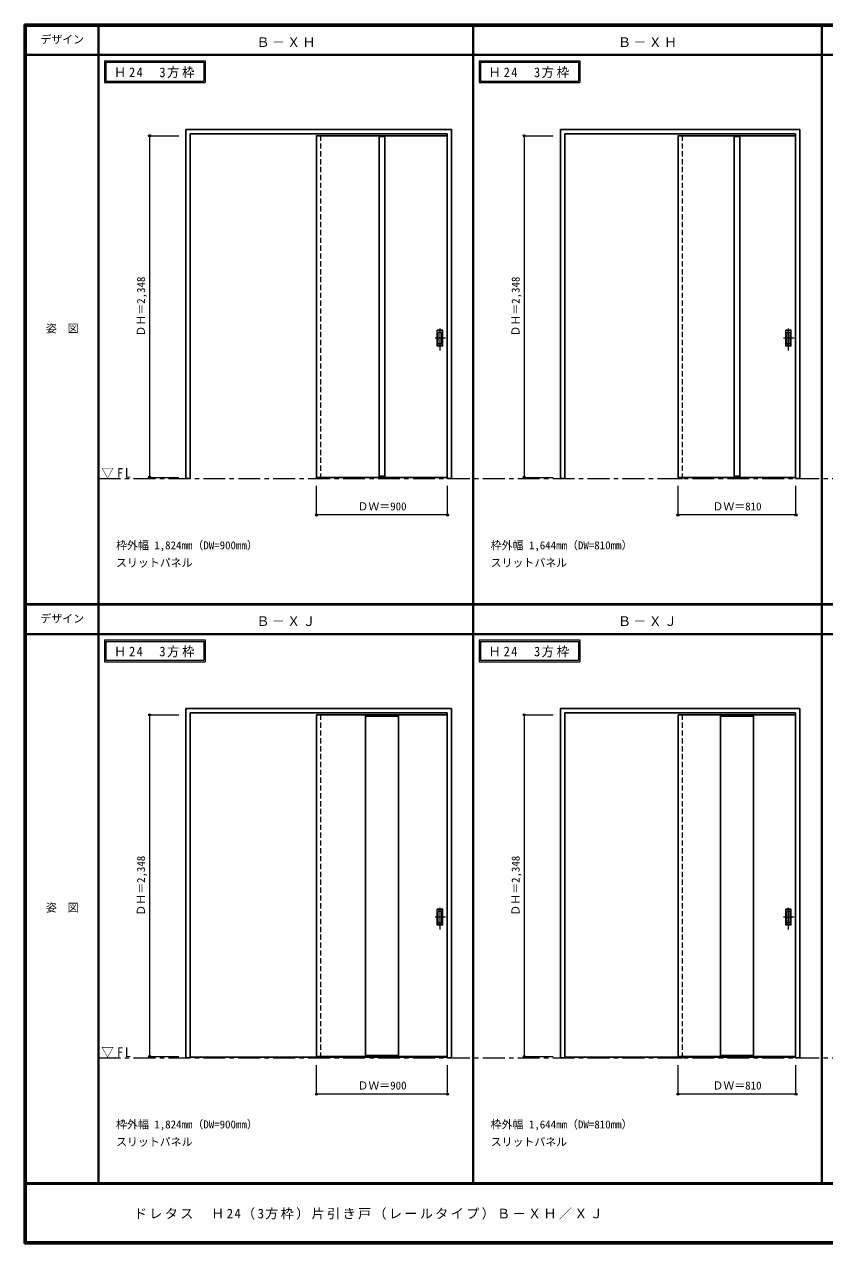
# Model space of a CAD drawing. Units: millimetres, scale not verified. Extents: x -6000 to 5700, y -4307 to 4260.
# Drawn here: x -6000 to -502, y -4205 to 4175 of the extents above; entities that cross this region are included whole.
import ezdxf
from ezdxf.enums import TextEntityAlignment as Align

# ---------------------------------------------------------------- set-up
doc = ezdxf.new("R2010")
doc.units = ezdxf.units.MM
doc.header["$LTSCALE"] = 30
doc.header["$PDMODE"] = 32
doc.header["$PDSIZE"] = 15
doc.linetypes.add('CHAIN1', pattern=[8, 5, -1, 1, -1])
doc.linetypes.add('DASHED1', pattern=[1.8, 1.2, -0.6])
for name, color, linetype, lineweight in [('0-1_通り芯', 7, 'CHAIN1', 18), ('0-2_扉', 4, 'DASHED1', 9), ('0-3_仕上げ', 3, 'Continuous', 25), ('0-4_枠', 3, 'Continuous', 25), ('0-6_引手', 7, 'Continuous', 18), ('0-A_文字', 7, 'Continuous', 18), ('0-B_寸法', 7, 'Continuous', 9), ('F-1_枠', 6, 'Continuous', 40)]:
    doc.layers.add(name, color=color, linetype=linetype, lineweight=lineweight)
doc.layers.add('F-A_文字', color=7, linetype='Continuous')
doc.styles.add('ＭＳ ゴシック', font='')
doc.styles.get('ＭＳ ゴシック').set_extended_font_data('MS Gothic')

msp = doc.modelspace()

# ---------------------------------------------------------------- linework, layer by layer
at = {"layer": '0-1_通り芯'}
for p, q in [((-5490, 1053), (5690, 1053)), ((-5490, -2927.5), (5690, -2927.5))]:
    msp.add_line(p, q, dxfattribs=at)
at = {"layer": '0-2_扉'}
for p, q in [((-3993, 3409.5), (-3993, 3405.5)), ((-3096, 3409.5), (-3093, 3409.5)), ((-1509, 3409.5), (-1509, 3405.5)), ((-702, 3409.5), (-699, 3409.5)), ((-3993, -571), (-3993, -575)), ((-3096, -571), (-3093, -571)), ((-1509, -571), (-1509, -575)), ((-702, -571), (-699, -571))]:
    msp.add_line(p, q, dxfattribs=at)
at = {"layer": '0-2_扉', "color": 3, "linetype": 'Continuous', "lineweight": 25}
for p, q in [((-3096, 3409.5), (-3993, 3409.5)), ((-3993, 3409.5), (-3993, 1061.5)), ((-702, 3409.5), (-1509, 3409.5)), ((-1509, 3409.5), (-1509, 1061.5)), ((-3096, 1061.5), (-3993, 1061.5)), ((-702, 1061.5), (-1509, 1061.5)), ((-3096, -571), (-3993, -571)), ((-3993, -571), (-3993, -2919)), ((-702, -571), (-1509, -571)), ((-1509, -571), (-1509, -2919)), ((-3096, -2919), (-3993, -2919)), ((-702, -2919), (-1509, -2919))]:
    msp.add_line(p, q, dxfattribs=at)
at = {"layer": '0-2_扉'}
for points in [[(-3096, 1061.5), (-3093, 1061.5), (-3093, 3409.5)], [(-702, 1061.5), (-699, 1061.5), (-699, 3409.5)], [(-3096, -2919), (-3093, -2919), (-3093, -571)], [(-702, -2919), (-699, -2919), (-699, -571)]]:
    msp.add_lwpolyline(points, dxfattribs=at)
at = {"layer": '0-3_仕上げ'}
for p, q in [((-3562, 3409.5), (-3562, 1061.5)), ((-3524, 3409.5), (-3524, 1061.5)), ((-1123, 3409.5), (-1123, 1061.5)), ((-1085, 3409.5), (-1085, 1061.5)), ((-3657, -571.11), (-3657, -2919)), ((-3429, -571.22), (-3429, -2919)), ((-1218, -571.11), (-1218, -2919)), ((-990, -571.22), (-990, -2919))]:
    msp.add_line(p, q, dxfattribs=at)
at = {"layer": '0-3_仕上げ', "color": 7, "lineweight": 18}
for p, q in [((-3524, 3401.5), (-3562, 3401.5)), ((-1085, 3401.5), (-1123, 3401.5)), ((-3524, 1069.5), (-3562, 1069.5)), ((-1085, 1069.5), (-1123, 1069.5)), ((-3657, -579.22), (-3429, -579.22)), ((-1218, -579.22), (-990, -579.22)), ((-3429, -2911), (-3657, -2911)), ((-990, -2911), (-1218, -2911))]:
    msp.add_line(p, q, dxfattribs=at)
at = {"layer": '0-4_枠'}
for p, q in [((-4890, 3453), (-3066, 3453)), ((-4890, 1053), (-4890, 3453)), ((-3066, 1053), (-3066, 3453)), ((-2316, 3453), (-672, 3453)), ((-2316, 1053), (-2316, 3453)), ((-672, 1053), (-672, 3453)), ((-4860, 3423), (-3096, 3423)), ((-3096, 1053), (-3096, 3423)), ((-2286, 3423), (-702, 3423)), ((-702, 1053), (-702, 3423)), ((-3096, 1053), (-3066, 1053)), ((-702, 1053), (-672, 1053)), ((-4890, -527.5), (-3066, -527.5)), ((-4890, -2927.5), (-4890, -527.5)), ((-4860, -557.5), (-3096, -557.5)), ((-3096, -2927.5), (-3096, -557.5)), ((-3066, -2927.5), (-3066, -527.5)), ((-2316, -527.5), (-672, -527.5)), ((-2316, -2927.5), (-2316, -527.5)), ((-2286, -557.5), (-702, -557.5)), ((-702, -2927.5), (-702, -557.5)), ((-672, -2927.5), (-672, -527.5)), ((-4860, -2924.5), (-3096, -2924.5)), ((-3096, -2927.5), (-3066, -2927.5)), ((-2286, -2924.5), (-702, -2924.5)), ((-702, -2927.5), (-672, -2927.5))]:
    msp.add_line(p, q, dxfattribs=at)
at = {"layer": '0-4_枠', "color": 4, "linetype": 'DASHED1', "lineweight": 9}
for p, q in [((-3993, 1053), (-3993, 3423)), ((-3963, 1053), (-3963, 3423)), ((-1509, 1053), (-1509, 3423)), ((-1479, 1053), (-1479, 3423)), ((-3993, 1053), (-3963, 1053)), ((-1509, 1053), (-1479, 1053)), ((-3993, -2927.5), (-3993, -557.5)), ((-3963, -2927.5), (-3963, -557.5)), ((-1509, -2927.5), (-1509, -557.5)), ((-1479, -2927.5), (-1479, -557.5)), ((-3993, -2927.5), (-3963, -2927.5)), ((-1509, -2927.5), (-1479, -2927.5))]:
    msp.add_line(p, q, dxfattribs=at)
at = {"layer": '0-4_枠'}
for points in [[(-4890, 1053), (-4860, 1053), (-4860, 3423)], [(-2316, 1053), (-2286, 1053), (-2286, 3423)], [(-4890, -2927.5), (-4860, -2927.5), (-4860, -557.5)], [(-2316, -2927.5), (-2286, -2927.5), (-2286, -557.5)]]:
    msp.add_lwpolyline(points, dxfattribs=at)
at = {"layer": '0-6_引手', "linetype": 'CHAIN1'}
for p, q in [((-3144, 1933.77), (-3144, 2104.62)), ((-750, 1933.77), (-750, 2104.62)), ((-3105.93, 2019), (-3178.44, 2019)), ((-711.93, 2019), (-784.44, 2019)), ((-3144, -2046.73), (-3144, -1875.88)), ((-750, -2046.73), (-750, -1875.88)), ((-3105.93, -1961.5), (-3178.44, -1961.5)), ((-711.93, -1961.5), (-784.44, -1961.5))]:
    msp.add_line(p, q, dxfattribs=at)
at = {"layer": '0-6_引手'}
for p, q in [((-3125, 2074), (-3163, 2074)), ((-3163, 1964), (-3163, 2074)), ((-3131.5, 2058), (-3156.5, 2058)), ((-3156.5, 1980), (-3156.5, 2058)), ((-3131.5, 1980), (-3131.5, 2058)), ((-3125, 1964), (-3125, 2074)), ((-731, 2074), (-769, 2074)), ((-769, 1964), (-769, 2074)), ((-737.5, 2058), (-762.5, 2058)), ((-762.5, 1980), (-762.5, 2058)), ((-737.5, 1980), (-737.5, 2058)), ((-731, 1964), (-731, 2074)), ((-3125, 1964), (-3163, 1964)), ((-3131.5, 1980), (-3156.5, 1980)), ((-731, 1964), (-769, 1964)), ((-737.5, 1980), (-762.5, 1980)), ((-3125, -1906.5), (-3163, -1906.5)), ((-3163, -2016.5), (-3163, -1906.5)), ((-3131.5, -1922.5), (-3156.5, -1922.5)), ((-3156.5, -2000.5), (-3156.5, -1922.5)), ((-3131.5, -2000.5), (-3131.5, -1922.5)), ((-3125, -2016.5), (-3125, -1906.5)), ((-731, -1906.5), (-769, -1906.5)), ((-769, -2016.5), (-769, -1906.5)), ((-737.5, -1922.5), (-762.5, -1922.5)), ((-762.5, -2000.5), (-762.5, -1922.5)), ((-737.5, -2000.5), (-737.5, -1922.5)), ((-731, -2016.5), (-731, -1906.5)), ((-3131.5, -2000.5), (-3156.5, -2000.5)), ((-737.5, -2000.5), (-762.5, -2000.5)), ((-3125, -2016.5), (-3163, -2016.5)), ((-731, -2016.5), (-769, -2016.5))]:
    msp.add_line(p, q, dxfattribs=at)
at = {"layer": '0-6_引手', "linetype": 'DASHED1'}
for p, q in [((-3160, 1968), (-3160, 2070)), ((-766, 1968), (-766, 2070)), ((-3128, 1968), (-3160, 1968)), ((-734, 1968), (-766, 1968)), ((-3160, -2012.5), (-3160, -1910.5)), ((-766, -2012.5), (-766, -1910.5)), ((-3128, -2012.5), (-3160, -2012.5)), ((-734, -2012.5), (-766, -2012.5))]:
    msp.add_line(p, q, dxfattribs=at)
for points in [[(-3128, 1968), (-3128, 2070), (-3160, 2070)], [(-734, 1968), (-734, 2070), (-766, 2070)], [(-3128, -2012.5), (-3128, -1910.5), (-3160, -1910.5)], [(-734, -2012.5), (-734, -1910.5), (-766, -1910.5)]]:
    msp.add_lwpolyline(points, dxfattribs=at)
at = {"layer": '0-A_文字'}
for p, q in [((-5450, 3925), (-5450, 3775)), ((-5440, 3915), (-5440, 3785)), ((-5440, 3915), (-4767.38, 3915)), ((-4767.38, 3915), (-4767.38, 3785)), ((-2876, 3925), (-2876, 3775)), ((-2866, 3915), (-2866, 3785)), ((-2866, 3915), (-2193.38, 3915)), ((-2193.38, 3915), (-2193.38, 3785)), ((-5450, 3775), (-4757.38, 3775)), ((-5440, 3785), (-4767.38, 3785)), ((-2876, 3775), (-2183.38, 3775)), ((-2866, 3785), (-2193.38, 3785)), ((-5450, -55.5), (-5450, -205.5)), ((-5440, -65.5), (-5440, -195.5)), ((-5440, -65.5), (-4767.38, -65.5)), ((-4767.38, -65.5), (-4767.38, -195.5)), ((-2876, -55.5), (-2876, -205.5)), ((-2866, -65.5), (-2866, -195.5)), ((-2866, -65.5), (-2193.38, -65.5)), ((-2193.38, -65.5), (-2193.38, -195.5)), ((-5450, -205.5), (-4757.38, -205.5)), ((-5440, -195.5), (-4767.38, -195.5)), ((-2876, -205.5), (-2183.38, -205.5)), ((-2866, -195.5), (-2193.38, -195.5))]:
    msp.add_line(p, q, dxfattribs=at)
for points in [[(-5450, 3925), (-4757.38, 3925), (-4757.38, 3775)], [(-2876, 3925), (-2183.38, 3925), (-2183.38, 3775)], [(-5450, -55.5), (-4757.38, -55.5), (-4757.38, -205.5)], [(-2876, -55.5), (-2183.38, -55.5), (-2183.38, -205.5)]]:
    msp.add_lwpolyline(points, dxfattribs=at)
at = {"layer": '0-B_寸法', "color": 4}
for p, q in [((-5140, 3409.5), (-4940, 3409.5)), ((-2566, 3409.5), (-2366, 3409.5)), ((-3993, 803), (-3993, 1003)), ((-3093, 803), (-3093, 1003)), ((-1509, 803), (-1509, 1003)), ((-699, 803), (-699, 1003)), ((-3093, 803), (-3993, 803)), ((-699, 803), (-1509, 803)), ((-5140, -571), (-4940, -571)), ((-2566, -571), (-2366, -571)), ((-3993, -3177.5), (-3993, -2977.5)), ((-3093, -3177.5), (-3093, -2977.5)), ((-1509, -3177.5), (-1509, -2977.5)), ((-699, -3177.5), (-699, -2977.5)), ((-3093, -3177.5), (-3993, -3177.5)), ((-699, -3177.5), (-1509, -3177.5))]:
    msp.add_line(p, q, dxfattribs=at)
for points in [[(-5140, 3409.5), (-5140, 1061.5), (-4940, 1061.5)], [(-2566, 3409.5), (-2566, 1061.5), (-2366, 1061.5)], [(-5140, -571), (-5140, -2919), (-4940, -2919)], [(-2566, -571), (-2566, -2919), (-2366, -2919)]]:
    msp.add_lwpolyline(points, dxfattribs=at)
at = {"layer": '0-B_寸法'}
for p in [(-5140, 3409.5), (-2566, 3409.5), (-5140, 1061.5), (-2566, 1061.5), (-3993, 803), (-3093, 803), (-1509, 803), (-699, 803), (-5140, -571), (-2566, -571), (-5140, -2919), (-2566, -2919), (-3993, -3177.5), (-3093, -3177.5), (-1509, -3177.5), (-699, -3177.5)]:
    msp.add_point(p, dxfattribs=at)
at = {"layer": 'F-1_枠'}
for p, q in [((-6000, 4175), (5700, 4175)), ((-6000, 4175), (-6000, -4205)), ((-6000, 4170), (5700, 4170)), ((-6000, 4165), (5700, 4165)), ((-5995, 4175), (-5995, -4205)), ((-5990, 4175), (-5990, -4205)), ((-5490, 4175), (-5490, -3790)), ((-2916, -3790), (-2916, 4175)), ((-522, -3790), (-522, 4175)), ((-6000, 3965), (5700, 3965)), ((-6000, 190.5), (5700, 190.5)), ((-6000, 187.5), (5700, 187.5)), ((-6000, -15.5), (5700, -15.5)), ((5700, -3790), (-6000, -3790)), ((5700, -3795), (-6000, -3795)), ((5700, -4195), (-6000, -4195)), ((5700, -4200), (-6000, -4200)), ((5700, -4205), (-6000, -4205))]:
    msp.add_line(p, q, dxfattribs=at)

# ---------------------------------------------------------------- texts
at = {"layer": '0-A_文字', "style": 'ＭＳ ゴシック'}
for s, p in [('枠外幅 1,824mm（DW=900mm）', (-5370, 550.5)), ('枠外幅 1,644mm（DW=810mm）', (-2796, 550.5)), ('スリットパネル', (-5370, 430.5)), ('スリットパネル', (-2796, 430.5)), ('枠外幅 1,824mm（DW=900mm）', (-5370, -3430)), ('枠外幅 1,644mm（DW=810mm）', (-2796, -3430)), ('スリットパネル', (-5370, -3550)), ('スリットパネル', (-2796, -3550))]:
    msp.add_text(s, height=54.99, dxfattribs=at).set_placement(p, align=Align.BOTTOM_LEFT)
at = {"layer": '0-A_文字', "char_height": 65.98, "attachment_point": 7, "style": 'ＭＳ ゴシック'}
for s, insert in [('\\T1.17;Ｂ－ＸＨ', (-4405.5, 4020)), ('\\T1.17;Ｂ－ＸＨ', (-1921.5, 4020)), ('\\T1.22;\\W0.95;Ｈ24\u30003方枠', (-5385.34, 3805)), ('\\T1.22;\\W0.95;Ｈ24\u30003方枠', (-2811.34, 3805)), ('\\T1.26;\\W0.95;▽FL', (-5471.25, 1053)), ('\\T1.17;Ｂ－ＸＪ', (-4405.5, 39.5)), ('\\T1.17;Ｂ－ＸＪ', (-1921.5, 39.5)), ('\\T1.22;\\W0.95;Ｈ24\u30003方枠', (-5385.34, -175.5)), ('\\T1.22;\\W0.95;Ｈ24\u30003方枠', (-2811.34, -175.5)), ('\\T1.26;\\W0.95;▽FL', (-5471.25, -2927.5))]:
    msp.add_mtext(s, dxfattribs=dict(at, insert=insert))
at = {"layer": '0-B_寸法', "style": 'ＭＳ ゴシック'}
for p in [(-5155, 2029.25), (-2581, 2029.25), (-5155, -1951.25), (-2581, -1951.25)]:
    msp.add_text('ＤＨ＝2,348', height=54.99, rotation=90, dxfattribs=at).set_placement(p, align=Align.BOTTOM_LEFT)
for s, p in [('ＤＷ＝900', (-3711.75, 818)), ('ＤＷ＝810', (-1272.75, 818)), ('ＤＷ＝900', (-3711.75, -3162.5)), ('ＤＷ＝810', (-1272.75, -3162.5))]:
    msp.add_text(s, height=54.99, dxfattribs=at).set_placement(p, align=Align.BOTTOM_LEFT)
at = {"layer": 'F-A_文字', "style": 'ＭＳ ゴシック'}
for s, p in [('デザイン', (-5890, 4027.5)), ('姿\u3000図', (-5852.5, 2040.25)), ('デザイン', (-5890, 47)), ('姿\u3000図', (-5852.5, -1940.25))]:
    msp.add_text(s, height=54.99, dxfattribs=at).set_placement(p, align=Align.BOTTOM_LEFT)
at = {"layer": 'F-A_文字', "insert": (-5247.55, -4040), "char_height": 65.98, "attachment_point": 7, "style": 'ＭＳ ゴシック'}
msp.add_mtext('\\T1.18;ドレタス\u3000Ｈ24（3方枠）片引き戸（レールタイプ）Ｂ－ＸＨ／ＸＪ', dxfattribs=at)

doc.saveas('drawing.dxf')
